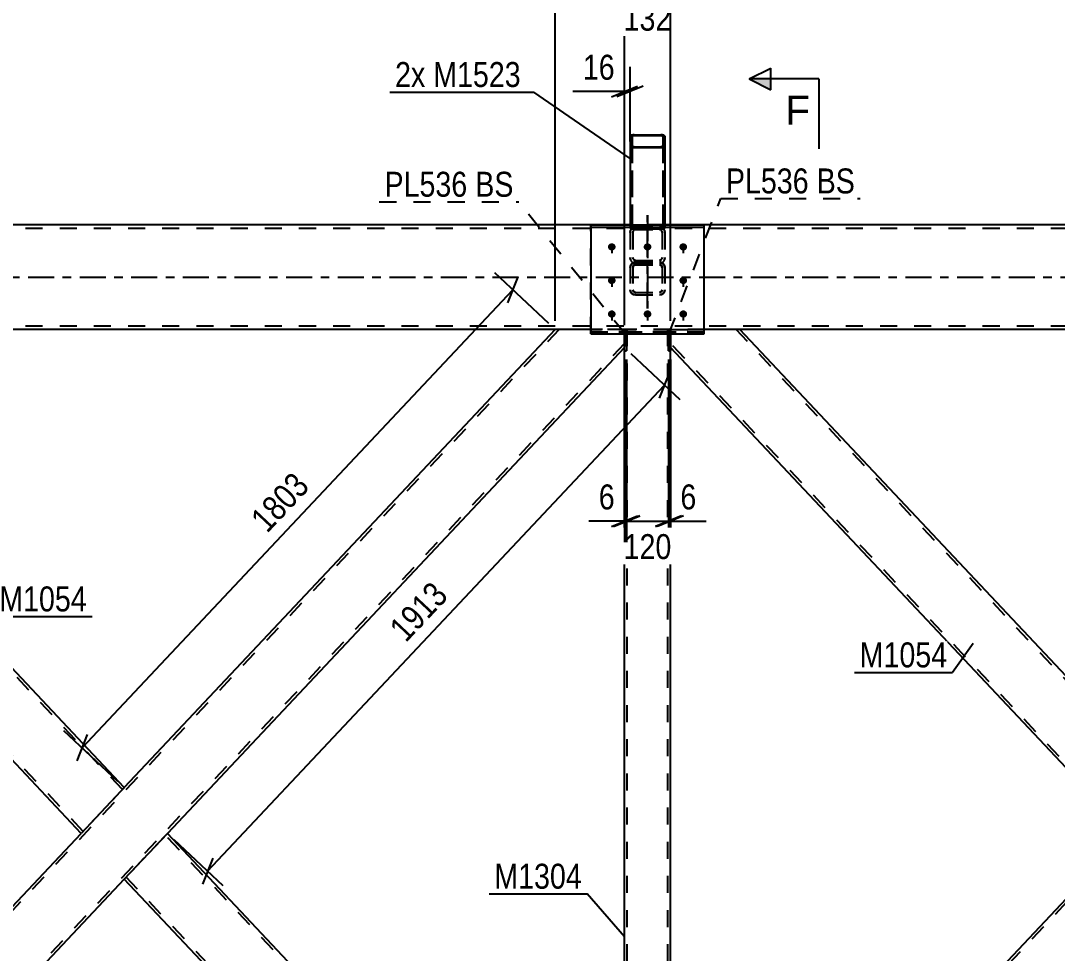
# Model space of a CAD drawing. Header units: millimetres. Extents: x -93 to 748, y -451 to 143.
# Drawn here: x 147.1 to 266, y -77.6 to 29.4 of the extents above; entities that cross this region are included whole.
import ezdxf

# ---------------------------------------------------------------- set-up
doc = ezdxf.new("R2010")
doc.units = ezdxf.units.MM
doc.linetypes.add('DXK_LINE_DOT2', pattern=[3.9198, 1.9599, -1.9599])
doc.linetypes.add('DXK_LINE_DOT3', pattern=[5.9187, 2.979, -0.9799, 0.9799, -0.9799])
doc.styles.add('Arial', font='ARIAL.TTF', dxfattribs={"height": 0.2})
doc.styles.add('Arial Narrow', font='ARIALN.TTF', dxfattribs={"height": 0.2})

# ---------------------------------------------------------------- blocks, each defined once
blk = doc.blocks.new('Part-761544515-5565 - 5128')
at = {"color": 2, "linetype": 'Continuous'}
for p, q in [((225.5, 5.95), (212.5, 5.95)), ((212.5, 5.95), (212.5, -6.49)), ((225.5, -6.49), (225.5, 5.95)), ((212.5, 5.73), (225.5, 5.73)), ((212.5, -6.49), (225.5, -6.49))]:
    blk.add_line(p, q, dxfattribs=at)
at = {"color": 7, "linetype": 'DXK_LINE_DOT2'}
blk.add_line((212.5, -6.27), (225.5, -6.27), dxfattribs=at)
blk = doc.blocks.new('Part-761544515-5174 - 5128')
at = {"color": 2, "linetype": 'Continuous'}
for p, q in [((217.04, 16.23), (217, 16.16)), ((217, 16.16), (217, 5.95)), ((217.14, 16.28), (217.04, 16.23)), ((217.3, 16.32), (217.14, 16.28)), ((217.24, 16.16), (217.26, 16.19)), ((217.24, 16.16), (217.24, 15.05)), ((217.26, 16.19), (217.31, 16.22)), ((217.48, 16.33), (217.3, 16.32)), ((217.31, 16.22), (217.39, 16.24)), ((217.39, 16.24), (217.48, 16.25)), ((217.48, 16.33), (220.52, 16.33)), ((217.48, 16.25), (220.52, 16.25)), ((220.7, 16.32), (220.52, 16.33)), ((220.52, 16.25), (220.61, 16.24)), ((220.61, 16.24), (220.69, 16.22)), ((220.69, 16.22), (220.74, 16.19)), ((220.86, 16.28), (220.7, 16.32)), ((220.74, 16.19), (220.76, 16.16)), ((220.76, 16.16), (220.76, 15.05)), ((220.96, 16.23), (220.86, 16.28)), ((221, 16.16), (220.96, 16.23)), ((221, 16.16), (221, 5.95)), ((217, 15.05), (217.04, 14.99)), ((217.04, 14.99), (217.14, 14.93)), ((217.14, 14.93), (217.3, 14.89)), ((217.26, 15.02), (217.24, 15.05)), ((217.31, 14.99), (217.26, 15.02)), ((217.3, 14.89), (217.48, 14.88)), ((217.39, 14.97), (217.31, 14.99)), ((217.48, 14.96), (217.39, 14.97)), ((217.48, 14.96), (220.52, 14.96)), ((217.48, 14.88), (220.52, 14.88)), ((220.61, 14.97), (220.52, 14.96)), ((220.52, 14.88), (220.7, 14.89)), ((220.69, 14.99), (220.61, 14.97)), ((220.74, 15.02), (220.69, 14.99)), ((220.7, 14.89), (220.86, 14.93)), ((220.76, 15.05), (220.74, 15.02)), ((220.86, 14.93), (220.96, 14.99)), ((220.96, 14.99), (221, 15.05))]:
    blk.add_line(p, q, dxfattribs=at)
at = {"color": 7, "linetype": 'DXK_LINE_DOT2'}
for p, q in [((217.24, 15.05), (217.24, 5.69)), ((220.76, 15.05), (220.76, 5.69)), ((221, 6), (217, 6)), ((217, 5.95), (217, 5.69)), ((221, 5.95), (221, 5.69)), ((217, 5.83), (217.24, 5.83)), ((217.04, 5.62), (217, 5.69)), ((217.14, 5.56), (217.04, 5.62)), ((217.3, 5.53), (217.14, 5.56)), ((217.24, 5.69), (217.26, 5.65)), ((217.26, 5.65), (217.31, 5.63)), ((217.48, 5.51), (217.3, 5.53)), ((217.31, 5.63), (217.39, 5.61)), ((217.39, 5.61), (217.48, 5.6)), ((217.48, 5.6), (220.52, 5.6)), ((220.52, 5.51), (217.48, 5.51)), ((220.52, 5.6), (220.61, 5.61)), ((220.7, 5.53), (220.52, 5.51)), ((220.61, 5.61), (220.69, 5.63)), ((220.69, 5.63), (220.74, 5.65)), ((220.86, 5.56), (220.7, 5.53)), ((220.74, 5.65), (220.76, 5.69)), ((220.76, 5.83), (221, 5.83)), ((220.96, 5.62), (220.86, 5.56)), ((221, 5.69), (220.96, 5.62))]:
    blk.add_line(p, q, dxfattribs=at)
blk = doc.blocks.new('Part-761544515-5179 - 5128')
at = {"color": 2, "linetype": 'Continuous'}
for p, q in [((217, 16.16), (217.04, 16.23)), ((217, 16.16), (217, 6)), ((217.04, 16.23), (217.14, 16.28)), ((217.14, 16.28), (217.29, 16.32))]:
    blk.add_line(p, q, dxfattribs=at)
at = {"color": 7, "linetype": 'DXK_LINE_DOT2'}
for p, q in [((217.26, 16.19), (217.24, 16.16)), ((217.24, 16.16), (217.24, 5.69)), ((217.31, 16.22), (217.26, 16.19)), ((217.29, 16.32), (217.48, 16.33)), ((217.39, 16.24), (217.31, 16.22)), ((217.48, 16.25), (217.39, 16.24)), ((217.48, 16.33), (220.52, 16.33)), ((217.48, 16.25), (220.52, 16.25)), ((220.52, 16.33), (220.7, 16.32)), ((220.61, 16.24), (220.52, 16.25)), ((220.69, 16.22), (220.61, 16.24)), ((220.74, 16.19), (220.69, 16.22)), ((220.7, 16.32), (220.86, 16.28)), ((220.76, 16.16), (220.74, 16.19)), ((220.76, 16.16), (220.76, 5.69)), ((220.86, 16.28), (220.96, 16.23)), ((220.96, 16.23), (221, 16.16)), ((221, 16.16), (221, 5.69)), ((217.04, 14.99), (217, 15.05)), ((217.14, 14.93), (217.04, 14.99)), ((217.29, 14.89), (217.14, 14.93)), ((217.24, 15.05), (217.26, 15.02)), ((217.26, 15.02), (217.31, 14.99)), ((217.48, 14.88), (217.29, 14.89)), ((217.31, 14.99), (217.39, 14.97)), ((217.39, 14.97), (217.48, 14.96)), ((217.48, 14.96), (220.52, 14.96)), ((217.48, 14.88), (220.52, 14.88)), ((220.52, 14.96), (220.61, 14.97)), ((220.7, 14.89), (220.52, 14.88)), ((220.61, 14.97), (220.69, 14.99)), ((220.69, 14.99), (220.74, 15.02)), ((220.86, 14.93), (220.7, 14.89)), ((220.74, 15.02), (220.76, 15.05)), ((220.96, 14.99), (220.86, 14.93)), ((221, 15.05), (220.96, 14.99)), ((221, 6), (217, 6)), ((217, 6), (217, 5.69)), ((217, 5.83), (217.24, 5.83)), ((217, 5.69), (217.04, 5.62)), ((217.04, 5.62), (217.14, 5.56)), ((217.14, 5.56), (217.29, 5.53)), ((217.26, 5.65), (217.24, 5.69)), ((217.31, 5.63), (217.26, 5.65)), ((217.29, 5.53), (217.48, 5.51)), ((217.39, 5.61), (217.31, 5.63)), ((217.48, 5.6), (217.39, 5.61)), ((220.52, 5.6), (217.48, 5.6)), ((220.52, 5.51), (217.48, 5.51)), ((220.61, 5.61), (220.52, 5.6)), ((220.52, 5.51), (220.7, 5.53)), ((220.69, 5.63), (220.61, 5.61)), ((220.74, 5.65), (220.69, 5.63)), ((220.7, 5.53), (220.86, 5.56)), ((220.76, 5.69), (220.74, 5.65)), ((220.76, 5.83), (221, 5.83)), ((220.86, 5.56), (220.96, 5.62)), ((220.96, 5.62), (221, 5.69))]:
    blk.add_line(p, q, dxfattribs=at)
blk = doc.blocks.new('Part-761544515-5502 - 5128')
at = {"color": 7, "linetype": 'DXK_LINE_DOT2'}
for p, q in [((328.86, -6), (221.64, -120)), ((328.48, -6), (328.42, -6)), ((336.36, -7.59), (229.15, -121.6)), ((279, -58.55), (274.06, -63.8)), ((283.94, -63.8), (279, -69.05)), ((221.64, -121.6), (221.64, -119.54)), ((228.71, -121.6), (229.33, -121.6)), ((229.59, -121.6), (229.52, -121.6))]:
    blk.add_line(p, q, dxfattribs=at)
at = {"color": 2, "linetype": 'Continuous'}
for p, q in [((328.42, -6), (279, -58.55)), ((336.36, -6), (328.48, -6)), ((336.36, -8.06), (336.36, -6)), ((336.36, -8.06), (283.94, -63.8)), ((274.06, -63.8), (221.64, -119.54)), ((229.59, -121.6), (279, -69.05)), ((228.71, -121.6), (221.64, -121.6)), ((229.52, -121.6), (228.71, -121.6)), ((229.52, -121.6), (229.52, -121.6))]:
    blk.add_line(p, q, dxfattribs=at)
blk = doc.blocks.new('Bolt-761544515-5224 - 5128')
at = {"color": 1, "linetype": 'DXK_LINE_DOT2'}
for p, q in [((214.9, 3.87), (214.9, 2.74)), ((219, 3.87), (219, 2.74)), ((223.1, 3.87), (223.1, 2.74)), ((214.9, 0.02), (214.9, -1.12)), ((223.1, 0.02), (223.1, -1.12)), ((214.9, -3.83), (214.9, -4.97)), ((219, -3.83), (219, -4.97)), ((223.1, -3.83), (223.1, -4.97))]:
    blk.add_line(p, q, dxfattribs=at)
blk = doc.blocks.new('Bolt-761544515-5225 - 5128')
at = {"linetype": 'Continuous'}
for points in [[(214.9, 3.89), (214.99, 3.88), (215.08, 3.85), (215.16, 3.81), (215.23, 3.75), (215.28, 3.68), (215.32, 3.6), (215.34, 3.52), (215.34, 3.43), (215.32, 3.35), (215.28, 3.27), (215.23, 3.2), (215.16, 3.14), (215.08, 3.1), (214.99, 3.07), (214.9, 3.06), (214.81, 3.07), (214.72, 3.1), (214.64, 3.14), (214.57, 3.2), (214.52, 3.27), (214.48, 3.35), (214.46, 3.43), (214.46, 3.52), (214.48, 3.6), (214.52, 3.68), (214.57, 3.75), (214.64, 3.81), (214.72, 3.85), (214.81, 3.88)], [(219, 3.89), (219.09, 3.88), (219.18, 3.85), (219.26, 3.81), (219.33, 3.75), (219.38, 3.68), (219.42, 3.6), (219.44, 3.52), (219.44, 3.43), (219.42, 3.35), (219.38, 3.27), (219.33, 3.2), (219.26, 3.14), (219.18, 3.1), (219.09, 3.07), (219, 3.06), (218.91, 3.07), (218.82, 3.1), (218.74, 3.14), (218.67, 3.2), (218.62, 3.27), (218.58, 3.35), (218.56, 3.43), (218.56, 3.52), (218.58, 3.6), (218.62, 3.68), (218.67, 3.75), (218.74, 3.81), (218.82, 3.85), (218.91, 3.88)], [(223.1, 3.89), (223.19, 3.88), (223.28, 3.85), (223.36, 3.81), (223.43, 3.75), (223.48, 3.68), (223.52, 3.6), (223.54, 3.52), (223.54, 3.43), (223.52, 3.35), (223.48, 3.27), (223.43, 3.2), (223.36, 3.14), (223.28, 3.1), (223.19, 3.07), (223.1, 3.06), (223.01, 3.07), (222.92, 3.1), (222.84, 3.14), (222.77, 3.2), (222.72, 3.27), (222.68, 3.35), (222.66, 3.43), (222.66, 3.52), (222.68, 3.6), (222.72, 3.68), (222.77, 3.75), (222.84, 3.81), (222.92, 3.85), (223.01, 3.88)], [(214.9, 0.04), (214.99, 0.03), (215.08, 0), (215.16, -0.04), (215.23, -0.1), (215.28, -0.17), (215.32, -0.25), (215.34, -0.33), (215.34, -0.42), (215.32, -0.5), (215.28, -0.58), (215.23, -0.65), (215.16, -0.71), (215.08, -0.75), (214.99, -0.78), (214.9, -0.79), (214.81, -0.78), (214.72, -0.75), (214.64, -0.71), (214.57, -0.65), (214.52, -0.58), (214.48, -0.5), (214.46, -0.42), (214.46, -0.33), (214.48, -0.25), (214.52, -0.17), (214.57, -0.1), (214.64, -0.04), (214.72, 0), (214.81, 0.03)], [(223.1, 0.04), (223.19, 0.03), (223.28, 0), (223.36, -0.04), (223.43, -0.1), (223.48, -0.17), (223.52, -0.25), (223.54, -0.33), (223.54, -0.42), (223.52, -0.5), (223.48, -0.58), (223.43, -0.65), (223.36, -0.71), (223.28, -0.75), (223.19, -0.78), (223.1, -0.79), (223.01, -0.78), (222.92, -0.75), (222.84, -0.71), (222.77, -0.65), (222.72, -0.58), (222.68, -0.5), (222.66, -0.42), (222.66, -0.33), (222.68, -0.25), (222.72, -0.17), (222.77, -0.1), (222.84, -0.04), (222.92, 0), (223.01, 0.03)], [(214.9, -3.82), (214.99, -3.83), (215.08, -3.85), (215.16, -3.9), (215.23, -3.95), (215.28, -4.02), (215.32, -4.1), (215.34, -4.19), (215.34, -4.27), (215.32, -4.36), (215.28, -4.44), (215.23, -4.51), (215.16, -4.56), (215.08, -4.61), (214.99, -4.63), (214.9, -4.64), (214.81, -4.63), (214.72, -4.61), (214.64, -4.56), (214.57, -4.51), (214.52, -4.44), (214.48, -4.36), (214.46, -4.27), (214.46, -4.19), (214.48, -4.1), (214.52, -4.02), (214.57, -3.95), (214.64, -3.9), (214.72, -3.85), (214.81, -3.83)], [(219, -3.82), (219.09, -3.83), (219.18, -3.85), (219.26, -3.9), (219.33, -3.95), (219.38, -4.02), (219.42, -4.1), (219.44, -4.19), (219.44, -4.27), (219.42, -4.36), (219.38, -4.44), (219.33, -4.51), (219.26, -4.56), (219.18, -4.61), (219.09, -4.63), (219, -4.64), (218.91, -4.63), (218.82, -4.61), (218.74, -4.56), (218.67, -4.51), (218.62, -4.44), (218.58, -4.36), (218.56, -4.27), (218.56, -4.19), (218.58, -4.1), (218.62, -4.02), (218.67, -3.95), (218.74, -3.9), (218.82, -3.85), (218.91, -3.83)], [(223.1, -3.82), (223.19, -3.83), (223.28, -3.85), (223.36, -3.9), (223.43, -3.95), (223.48, -4.02), (223.52, -4.1), (223.54, -4.19), (223.54, -4.27), (223.52, -4.36), (223.48, -4.44), (223.43, -4.51), (223.36, -4.56), (223.28, -4.61), (223.19, -4.63), (223.1, -4.64), (223.01, -4.63), (222.92, -4.61), (222.84, -4.56), (222.77, -4.51), (222.72, -4.44), (222.68, -4.36), (222.66, -4.27), (222.66, -4.19), (222.68, -4.1), (222.72, -4.02), (222.77, -3.95), (222.84, -3.9), (222.92, -3.85), (223.01, -3.83)]]:
    blk.add_hatch(color=1, dxfattribs=at).paths.add_polyline_path(points)
at = {"color": 1, "linetype": 'Continuous'}
for p, q in [((214.9, 3.87), (214.9, 2.74)), ((219, 3.87), (219, 2.74)), ((223.1, 3.87), (223.1, 2.74)), ((214.9, 0.02), (214.9, -1.12)), ((223.1, 0.02), (223.1, -1.12)), ((214.9, -3.83), (214.9, -4.97)), ((219, -3.83), (219, -4.97)), ((223.1, -3.83), (223.1, -4.97))]:
    blk.add_line(p, q, dxfattribs=at)
blk = doc.blocks.new('Part-761544515-5242 - 5128')
at = {"color": 7, "linetype": 'DXK_LINE_DOT2'}
for p, q in [((221.4, -6), (221.64, -6)), ((221.4, -6), (221.4, -8.46)), ((221.64, -6), (221.64, -8.46)), ((221.4, -8.46), (221.64, -8.46))]:
    blk.add_line(p, q, dxfattribs=at)
blk = doc.blocks.new('Part-761544515-5247 - 5128')
at = {"color": 7, "linetype": 'DXK_LINE_DOT2'}
for p, q in [((221.64, -6), (221.4, -6)), ((221.4, -6.49), (221.4, -6)), ((221.64, -6.49), (221.64, -6))]:
    blk.add_line(p, q, dxfattribs=at)
at = {"color": 2, "linetype": 'Continuous'}
for p, q in [((221.4, -8.46), (221.4, -6.49)), ((221.64, -6.49), (221.64, -8.46)), ((221.64, -8.46), (221.4, -8.46))]:
    blk.add_line(p, q, dxfattribs=at)
blk = doc.blocks.new('Part-761544515-5329 - 5128')
at = {"color": 2, "linetype": 'Continuous'}
for p, q in [((217, 6), (0, 6)), ((457, 6), (221, 6)), ((208.48, -6), (109.52, -6)), ((328.48, -6), (229.52, -6))]:
    blk.add_line(p, q, dxfattribs=at)
at = {"color": 7, "linetype": 'DXK_LINE_DOT2'}
for p, q in [((221, 6), (217, 6)), ((718, 5.6), (0, 5.6)), ((718, -5.6), (0, -5.6)), ((229.52, -6), (208.48, -6))]:
    blk.add_line(p, q, dxfattribs=at)
at = {"color": 7, "linetype": 'DXK_LINE_DOT3'}
blk.add_line((0, 0), (718, 0), dxfattribs=at)
blk = doc.blocks.new('Part-761544515-5397 - 5128')
at = {"color": 2, "linetype": 'Continuous'}
for p, q in [((159, -69.05), (163.94, -63.8)), ((216.36, -119.54), (163.94, -63.8)), ((208.42, -121.6), (159, -69.05)), ((216.36, -121.6), (216.36, -120.47)), ((208.48, -121.6), (216.36, -121.6))]:
    blk.add_line(p, q, dxfattribs=at)
at = {"color": 7, "linetype": 'DXK_LINE_DOT2'}
for p, q in [((216.36, -120), (163.72, -64.03)), ((159.22, -68.82), (159.24, -68.8)), ((208.86, -121.6), (159.22, -68.82)), ((216.36, -120.47), (216.36, -119.54)), ((208.48, -121.6), (208.42, -121.6))]:
    blk.add_line(p, q, dxfattribs=at)
blk = doc.blocks.new('Part-761544515-5407 - 5128')
at = {"color": 7, "linetype": 'DXK_LINE_DOT3'}
blk.add_line((219, 7.12), (219, -3.58), dxfattribs=at)
at = {"color": 7, "linetype": 'DXK_LINE_DOT2'}
for p, q in [((217, 5.14), (217.05, 5.41)), ((217, 5.14), (217, -1.44)), ((217.34, 5.27), (217.32, 5.14)), ((217.32, 5.14), (217.32, -1.44)), ((217.39, 5.77), (217.64, 5.83)), ((217.64, 5.48), (217.52, 5.46)), ((217.64, 5.83), (220.36, 5.83)), ((217.64, 5.48), (220.36, 5.48)), ((220.36, 5.83), (220.6, 5.77)), ((220.48, 5.46), (220.36, 5.48)), ((220.68, 5.14), (220.66, 5.27)), ((220.68, 5.14), (220.68, -1.44)), ((220.95, 5.41), (221, 5.14)), ((221, 5.14), (221, -1.44)), ((217.05, 1.99), (217, 2.25)), ((217.05, 1.35), (217, 1.12)), ((217.19, 1.55), (217.05, 1.35)), ((217.39, 1.68), (217.19, 1.55)), ((217.32, 2.25), (217.34, 2.12)), ((217.32, 1.12), (217.34, 1.23)), ((217.34, 1.23), (217.41, 1.33)), ((217.64, 1.72), (217.39, 1.68)), ((217.64, 1.57), (217.39, 1.62)), ((217.41, 1.33), (217.52, 1.4)), ((217.52, 1.94), (217.64, 1.91)), ((217.52, 1.4), (217.64, 1.42)), ((217.64, 1.91), (220.36, 1.91)), ((217.64, 1.72), (220.36, 1.72)), ((217.64, 1.57), (220.36, 1.57)), ((217.64, 1.42), (220.36, 1.42)), ((220.36, 1.91), (220.48, 1.94)), ((220.6, 1.68), (220.36, 1.72)), ((220.6, 1.62), (220.36, 1.57)), ((220.36, 1.42), (220.48, 1.4)), ((220.48, 1.4), (220.59, 1.33)), ((220.59, 1.33), (220.66, 1.23)), ((220.81, 1.55), (220.6, 1.68)), ((220.66, 2.12), (220.68, 2.25)), ((220.66, 1.23), (220.68, 1.12)), ((220.95, 1.35), (220.81, 1.55)), ((221, 2.25), (220.95, 1.99)), ((221, 1.12), (220.95, 1.35)), ((217, -1.44), (217.05, -1.67)), ((217.05, -1.67), (217.19, -1.86)), ((217.19, -1.86), (217.39, -1.99)), ((217.34, -1.55), (217.32, -1.44)), ((217.41, -1.65), (217.34, -1.55)), ((217.39, -1.99), (217.64, -2.04)), ((217.52, -1.71), (217.41, -1.65)), ((217.64, -1.74), (217.52, -1.71)), ((217.64, -1.74), (220.36, -1.74)), ((217.64, -2.04), (220.36, -2.04)), ((220.48, -1.71), (220.36, -1.74)), ((220.36, -2.04), (220.6, -1.99)), ((220.59, -1.65), (220.48, -1.71)), ((220.66, -1.55), (220.59, -1.65)), ((220.6, -1.99), (220.81, -1.86)), ((220.68, -1.44), (220.66, -1.55)), ((220.81, -1.86), (220.95, -1.67)), ((220.95, -1.67), (221, -1.44))]:
    blk.add_line(p, q, dxfattribs=at)
for centre, radius, start, end in [((217.67, 5.17), 0.662, 114.32, 159.2417), ((217.65, 5.16), 0.331, 114.32, 159.2417), ((220.35, 5.16), 0.331, 20.7583, 65.68), ((220.33, 5.17), 0.662, 20.7583, 65.68), ((217.67, 2.22), 0.662, 200.7583, 245.68), ((217.65, 2.24), 0.331, 200.7583, 245.68), ((220.35, 2.24), 0.331, 294.32, 339.2417), ((220.33, 2.22), 0.662, 294.32, 339.2417)]:
    blk.add_arc(centre, radius, start, end, dxfattribs=at)
blk = doc.blocks.new('Part-761544515-5437 - 5128')
at = {"color": 7, "linetype": 'DXK_LINE_DOT2'}
for p, q in [((221.64, -6), (216.36, -6)), ((216.36, -8.46), (216.36, -6)), ((216.68, -121.6), (216.68, -6)), ((221.32, -121.6), (221.32, -6)), ((221.64, -8.46), (221.64, -6)), ((216.36, -121.6), (216.36, -119.14)), ((221.64, -121.6), (221.64, -119.14)), ((221.64, -121.6), (216.36, -121.6))]:
    blk.add_line(p, q, dxfattribs=at)
at = {"color": 2, "linetype": 'Continuous'}
for p, q in [((216.36, -119.14), (216.36, -8.46)), ((221.64, -119.14), (221.64, -8.46))]:
    blk.add_line(p, q, dxfattribs=at)
blk = doc.blocks.new('Part-761544515-5497 - 5128')
at = {"color": 7, "linetype": 'DXK_LINE_DOT2'}
for p, q in [((221.64, -8.06), (221.64, -6)), ((221.64, -6), (225.5, -6)), ((229.59, -6), (229.15, -6)), ((278.78, -58.78), (229.15, -6)), ((274.28, -63.57), (221.64, -7.59)), ((278.97, -58.58), (278.56, -59.01)), ((274.28, -63.57), (274.3, -63.55))]:
    blk.add_line(p, q, dxfattribs=at)
at = {"color": 2, "linetype": 'Continuous'}
for p, q in [((229.52, -6), (225.5, -6)), ((279, -58.55), (229.59, -6)), ((274.06, -63.8), (221.64, -8.06)), ((278.56, -59.01), (274.06, -63.8)), ((278.56, -59.01), (279, -58.55))]:
    blk.add_line(p, q, dxfattribs=at)
blk = doc.blocks.new('Part-761544515-5507 - 5128')
at = {"color": 7, "linetype": 'DXK_LINE_DOT2'}
for p, q in [((208.86, -6), (101.64, -120)), ((208.48, -6), (208.42, -6)), ((216.36, -6), (212.5, -6)), ((216.36, -6.49), (216.36, -6)), ((216.36, -8.06), (216.36, -7.13)), ((216.36, -7.59), (109.15, -121.6)), ((159, -58.55), (154.06, -63.8)), ((163.94, -63.8), (159, -69.05)), ((101.64, -121.6), (101.64, -119.54)), ((108.71, -121.6), (109.33, -121.6)), ((109.59, -121.6), (109.52, -121.6))]:
    blk.add_line(p, q, dxfattribs=at)
at = {"color": 2, "linetype": 'Continuous'}
for p, q in [((208.42, -6), (159, -58.55)), ((212.5, -6), (208.48, -6)), ((216.36, -7.13), (216.36, -6.49)), ((216.36, -8.06), (163.94, -63.8)), ((101.64, -119.54), (154.06, -63.8)), ((159, -69.05), (109.59, -121.6)), ((108.71, -121.6), (101.64, -121.6)), ((109.52, -121.6), (108.71, -121.6)), ((109.52, -121.6), (109.52, -121.6))]:
    blk.add_line(p, q, dxfattribs=at)
blk = doc.blocks.new('Part-761544515-5512 - 5128')
at = {"color": 2, "linetype": 'Continuous'}
for p, q in [((101.64, -6), (109.52, -6)), ((159, -58.55), (109.59, -6)), ((154.06, -63.8), (101.64, -8.06)), ((158.56, -59.01), (154.06, -63.8)), ((158.56, -59.01), (159, -58.55))]:
    blk.add_line(p, q, dxfattribs=at)
at = {"color": 7, "linetype": 'DXK_LINE_DOT2'}
for p, q in [((101.64, -8.06), (101.64, -6)), ((109.59, -6), (108.71, -6)), ((158.78, -58.78), (109.15, -6)), ((154.28, -63.57), (101.64, -7.59)), ((158.97, -58.58), (158.56, -59.01)), ((154.28, -63.57), (154.3, -63.55))]:
    blk.add_line(p, q, dxfattribs=at)
blk = doc.blocks.new('Part-761544515-5524 - 5128')
at = {"color": 7, "linetype": 'DXK_LINE_DOT3'}
blk.add_line((219, -3.58), (219, 7.12), dxfattribs=at)
at = {"color": 7, "linetype": 'DXK_LINE_DOT2'}
for p, q in [((217.05, 5.41), (217, 5.14)), ((217, 5.14), (217, -1.44)), ((217.32, 5.14), (217.34, 5.27)), ((217.32, 5.14), (217.32, -1.44)), ((217.64, 5.83), (217.39, 5.77)), ((217.52, 5.46), (217.64, 5.49)), ((217.64, 5.83), (220.36, 5.83)), ((217.64, 5.49), (220.36, 5.49)), ((220.6, 5.77), (220.36, 5.83)), ((220.36, 5.49), (220.48, 5.46)), ((220.66, 5.27), (220.68, 5.14)), ((220.68, 5.14), (220.68, -1.44)), ((221, 5.14), (220.95, 5.41)), ((221, 5.14), (221, -1.44)), ((217, 2.25), (217.05, 1.99)), ((217, 1.12), (217.05, 1.35)), ((217.05, 1.35), (217.19, 1.55)), ((217.19, 1.55), (217.39, 1.68)), ((217.34, 2.12), (217.32, 2.25)), ((217.34, 1.23), (217.32, 1.12)), ((217.41, 1.33), (217.34, 1.23)), ((217.39, 1.68), (217.64, 1.72)), ((217.39, 1.62), (217.52, 1.59)), ((217.52, 1.4), (217.41, 1.33)), ((217.64, 1.91), (217.52, 1.94)), ((217.52, 1.59), (217.64, 1.57)), ((217.64, 1.42), (217.52, 1.4)), ((217.64, 1.91), (220.36, 1.91)), ((217.64, 1.72), (220.36, 1.72)), ((217.64, 1.57), (220.36, 1.57)), ((217.64, 1.42), (220.36, 1.42)), ((220.48, 1.94), (220.36, 1.91)), ((220.36, 1.72), (220.6, 1.68)), ((220.36, 1.57), (220.6, 1.62)), ((220.48, 1.4), (220.36, 1.42)), ((220.59, 1.33), (220.48, 1.4)), ((220.66, 1.23), (220.59, 1.33)), ((220.6, 1.68), (220.81, 1.55)), ((220.68, 2.25), (220.66, 2.12)), ((220.68, 1.12), (220.66, 1.23)), ((220.81, 1.55), (220.95, 1.35)), ((220.95, 1.99), (221, 2.25)), ((220.95, 1.35), (221, 1.12)), ((217.05, -1.67), (217, -1.44)), ((217.19, -1.86), (217.05, -1.67)), ((217.39, -1.99), (217.19, -1.86)), ((217.32, -1.44), (217.34, -1.55)), ((217.34, -1.55), (217.41, -1.65)), ((217.64, -2.04), (217.39, -1.99)), ((217.41, -1.65), (217.52, -1.71)), ((217.52, -1.71), (217.64, -1.74)), ((217.64, -1.74), (220.36, -1.74)), ((217.64, -2.04), (220.36, -2.04)), ((220.36, -1.74), (220.48, -1.71)), ((220.6, -1.99), (220.36, -2.04)), ((220.48, -1.71), (220.59, -1.65)), ((220.59, -1.65), (220.66, -1.55)), ((220.81, -1.86), (220.6, -1.99)), ((220.66, -1.55), (220.68, -1.44)), ((220.95, -1.67), (220.81, -1.86)), ((221, -1.44), (220.95, -1.67))]:
    blk.add_line(p, q, dxfattribs=at)
for centre, radius, start, end in [((217.67, 5.17), 0.662, 114.32, 159.2417), ((217.65, 5.16), 0.331, 114.32, 159.2417), ((220.35, 5.16), 0.331, 20.7583, 65.68), ((220.33, 5.17), 0.662, 20.7583, 65.68), ((217.67, 2.22), 0.662, 200.7583, 245.68), ((217.65, 2.24), 0.331, 200.7583, 245.68), ((220.35, 2.24), 0.331, 294.32, 339.2417), ((220.33, 2.22), 0.662, 294.32, 339.2417)]:
    blk.add_arc(centre, radius, start, end, dxfattribs=at)
blk = doc.blocks.new('Part-761544515-5663 - 5128')
at = {"color": 7, "linetype": 'DXK_LINE_DOT2'}
for p, q in [((216.36, -6), (216.6, -6)), ((216.36, -6), (216.36, -8.46)), ((216.6, -6), (216.6, -8.46)), ((216.36, -8.46), (216.6, -8.46))]:
    blk.add_line(p, q, dxfattribs=at)
blk = doc.blocks.new('Part-761544515-5568 - 5128')
at = {"color": 7, "linetype": 'DXK_LINE_DOT2'}
for p, q in [((212.5, -6.49), (212.5, 5.95)), ((225.5, 5.95), (212.5, 5.95)), ((225.5, -6.49), (225.5, 5.95)), ((212.5, 5.73), (225.5, 5.73)), ((225.5, -6.27), (212.5, -6.27)), ((225.5, -6.49), (212.5, -6.49))]:
    blk.add_line(p, q, dxfattribs=at)
blk = doc.blocks.new('Part-761544515-5658 - 5128')
at = {"color": 7, "linetype": 'DXK_LINE_DOT2'}
for p, q in [((216.6, -6), (216.36, -6)), ((216.36, -6.49), (216.36, -6)), ((216.6, -6.49), (216.6, -6))]:
    blk.add_line(p, q, dxfattribs=at)
at = {"color": 2, "linetype": 'Continuous'}
for p, q in [((216.36, -8.46), (216.36, -6.49)), ((216.6, -6.49), (216.6, -8.46)), ((216.6, -8.46), (216.36, -8.46))]:
    blk.add_line(p, q, dxfattribs=at)
blk = doc.blocks.new('StraightDimension-761544515-9649 - 5128')
at = {"color": 7, "linetype": 'Continuous'}
for p, q in [((216.36, -5), (216.36, 45.74)), ((208.42, -5), (208.42, 41.24)), ((206.92, 32.03), (209.92, 33.23)), ((208.42, 32.63), (216.36, 32.63)), ((217.86, 33.23), (214.86, 32.03))]:
    blk.add_line(p, q, dxfattribs=at)
at = {"color": 0}
blk.add_wipeout([(215.73, 33.38), (215.73, 37.58), (209.05, 37.58), (209.05, 33.38)], dxfattribs=at)
at = {"color": 3, "style": 'Arial Narrow'}
blk.add_text('199', height=2.863, dxfattribs=at).set_placement((209.65, 33.98))
at = {"color": 0, "linetype": 'Continuous'}
blk.add_wipeout([(215.76, 46.34), (211.56, 46.34), (211.56, 37.83), (215.76, 37.83)], dxfattribs=at)
at = {"color": 3, "linetype": 'Continuous', "style": 'Arial Narrow'}
blk.add_text('5409', height=2.863, rotation=90.0002, dxfattribs=at).set_placement((215.16, 38.43))
blk = doc.blocks.new('StraightDimension-761544515-9650 - 5128')
at = {"color": 7, "linetype": 'Continuous'}
for p, q in [((101.64, -5), (101.64, 41.24)), ((208.42, -5), (208.42, 41.24)), ((103.14, 33.23), (100.14, 32.03)), ((101.64, 32.63), (208.42, 32.63)), ((206.92, 32.03), (209.92, 33.23))]:
    blk.add_line(p, q, dxfattribs=at)
at = {"color": 0}
blk.add_wipeout([(159.28, 33.38), (159.28, 37.58), (150.77, 37.58), (150.77, 33.38)], dxfattribs=at)
at = {"color": 3, "style": 'Arial Narrow'}
blk.add_text('2669', height=2.863, dxfattribs=at).set_placement((151.37, 33.98))
at = {"color": 0, "linetype": 'Continuous'}
blk.add_wipeout([(207.82, 41.84), (203.62, 41.84), (203.62, 33.33), (207.82, 33.33)], dxfattribs=at)
at = {"color": 3, "linetype": 'Continuous', "style": 'Arial Narrow'}
blk.add_text('5210', height=2.863, rotation=90.0002, dxfattribs=at).set_placement((207.22, 33.93))
blk = doc.blocks.new('StraightDimension-761544515-9648 - 5128')
at = {"color": 7, "linetype": 'Continuous'}
for p, q in [((216.36, -5), (216.36, 45.74)), ((221.64, -5), (221.64, 41.24)), ((214.86, 32.03), (217.86, 33.23)), ((216.36, 32.63), (221.64, 32.63)), ((223.14, 33.23), (220.14, 32.03))]:
    blk.add_line(p, q, dxfattribs=at)
at = {"color": 0, "linetype": 'Continuous'}
blk.add_wipeout([(221.04, 41.84), (216.84, 41.84), (216.84, 33.33), (221.04, 33.33)], dxfattribs=at)
at = {"color": 0}
blk.add_wipeout([(222.34, 27.68), (222.34, 31.88), (215.66, 31.88), (215.66, 27.68)], dxfattribs=at)
at = {"color": 3, "linetype": 'Continuous', "style": 'Arial Narrow'}
blk.add_text('5541', height=2.863, rotation=90.0002, dxfattribs=at).set_placement((220.44, 33.93))
at = {"color": 3, "style": 'Arial Narrow'}
blk.add_text('132', height=2.863, dxfattribs=at).set_placement((216.26, 28.28))
blk = doc.blocks.new('StraightDimension-761544515-5684 - 5128')
at = {"color": 7, "linetype": 'Continuous'}
for p, q in [((207.69, -5.31), (201.49, 0.51)), ((202.98, -2.95), (204.16, 0.06)), ((154.15, -53.99), (203.57, -1.44)), ((158.27, -57.86), (152.08, -52.03)), ((154.74, -52.48), (153.56, -55.49))]:
    blk.add_line(p, q, dxfattribs=at)
at = {"color": 0}
blk.add_wipeout([(181.23, -24.1), (178.17, -21.22), (172.34, -27.42), (175.4, -30.3)], dxfattribs=at)
at = {"color": 3, "style": 'Arial Narrow'}
blk.add_text('1803', height=2.863, rotation=46.7591, dxfattribs=at).set_placement((175.37, -29.45))
blk = doc.blocks.new('StraightDimension-761544515-5705 - 5128')
at = {"color": 7, "linetype": 'Continuous'}
for p, q in [((217.09, -8.75), (222.71, -14.04)), ((220.37, -13.89), (221.55, -10.89)), ((168.55, -68.13), (220.96, -12.39)), ((164.67, -64.49), (170.29, -69.77)), ((169.14, -66.63), (167.96, -69.63))]:
    blk.add_line(p, q, dxfattribs=at)
at = {"color": 0}
blk.add_wipeout([(197.12, -36.65), (194.06, -33.77), (188.23, -39.97), (191.29, -42.85)], dxfattribs=at)
at = {"color": 3, "style": 'Arial Narrow'}
blk.add_text('1913', height=2.863, rotation=46.7591, dxfattribs=at).set_placement((191.27, -42))
blk = doc.blocks.new('StraightDimension-761544515-11383 - 5128')
at = {"color": 7, "linetype": 'Continuous'}
for p, q in [((221.4, -9.46), (221.4, -30.39)), ((221.64, -9.46), (221.64, -30.39)), ((219.9, -28.59), (222.9, -27.39)), ((223.14, -27.39), (220.14, -28.59)), ((221.4, -27.99), (221.64, -27.99)), ((221.64, -27.99), (225.72, -27.99)), ((221.64, -27.99), (225.72, -27.99))]:
    blk.add_line(p, q, dxfattribs=at)
at = {"color": 0}
blk.add_wipeout([(225.19, -27.24), (225.19, -23.04), (222.17, -23.04), (222.17, -27.24)], dxfattribs=at)
at = {"color": 3, "style": 'Arial Narrow'}
blk.add_text('6', height=2.86, dxfattribs=at).set_placement((222.77, -26.64))
blk = doc.blocks.new('StraightDimension-761544515-9647 - 5128')
at = {"color": 7, "linetype": 'Continuous'}
for p, q in [((221.64, -5), (221.64, 41.24)), ((328.42, -5), (328.42, 41.24)), ((223.14, 33.23), (220.14, 32.03)), ((221.64, 32.63), (328.42, 32.63)), ((326.92, 32.03), (329.92, 33.23))]:
    blk.add_line(p, q, dxfattribs=at)
at = {"color": 0}
blk.add_wipeout([(279.28, 33.38), (279.28, 37.58), (270.77, 37.58), (270.77, 33.38)], dxfattribs=at)
at = {"color": 3, "style": 'Arial Narrow'}
blk.add_text('2669', height=2.863, dxfattribs=at).set_placement((271.37, 33.98))
at = {"color": 0, "linetype": 'Continuous'}
blk.add_wipeout([(327.82, 41.84), (323.62, 41.84), (323.62, 33.33), (327.82, 33.33)], dxfattribs=at)
at = {"color": 3, "linetype": 'Continuous', "style": 'Arial Narrow'}
blk.add_text('8210', height=2.863, rotation=90.0002, dxfattribs=at).set_placement((327.22, 33.93))
blk = doc.blocks.new('StraightDimension-761544515-11359 - 5128')
at = {"color": 7, "linetype": 'Continuous'}
for p, q in [((216.36, -5.49), (216.36, 24.15)), ((217, 15.55), (217, 24.15)), ((214.86, 20.7), (217.86, 21.9)), ((218.5, 21.9), (215.5, 20.7)), ((216.36, 21.3), (210.45, 21.3)), ((216.36, 21.3), (210.45, 21.3)), ((216.36, 21.3), (217, 21.3))]:
    blk.add_line(p, q, dxfattribs=at)
at = {"color": 0}
blk.add_wipeout([(215.84, 22.05), (215.84, 26.25), (210.98, 26.25), (210.98, 22.05)], dxfattribs=at)
at = {"color": 3, "style": 'Arial Narrow'}
blk.add_text('16', height=2.863, dxfattribs=at).set_placement((211.58, 22.65))
blk = doc.blocks.new('StraightDimension-761544515-11384 - 5128')
at = {"color": 7, "linetype": 'Continuous'}
for p, q in [((216.6, -9.46), (216.6, -30.84)), ((221.4, -9.46), (221.4, -30.84)), ((215.1, -28.59), (218.1, -27.39)), ((216.6, -27.99), (221.4, -27.99)), ((222.9, -27.39), (219.9, -28.59))]:
    blk.add_line(p, q, dxfattribs=at)
at = {"color": 0}
blk.add_wipeout([(222.34, -32.94), (222.34, -28.74), (215.66, -28.74), (215.66, -32.94)], dxfattribs=at)
at = {"color": 3, "style": 'Arial Narrow'}
blk.add_text('120', height=2.863, dxfattribs=at).set_placement((216.26, -32.34))
blk = doc.blocks.new('StraightDimension-761544515-11385 - 5128')
at = {"color": 7, "linetype": 'Continuous'}
for p, q in [((216.36, -9.46), (216.36, -30.39)), ((216.6, -9.46), (216.6, -30.39)), ((216.36, -27.99), (212.28, -27.99)), ((216.36, -27.99), (212.28, -27.99)), ((214.86, -28.59), (217.86, -27.39)), ((218.1, -27.39), (215.1, -28.59)), ((216.36, -27.99), (216.6, -27.99))]:
    blk.add_line(p, q, dxfattribs=at)
at = {"color": 0}
blk.add_wipeout([(215.84, -27.24), (215.84, -23.04), (212.81, -23.04), (212.81, -27.24)], dxfattribs=at)
at = {"color": 3, "style": 'Arial Narrow'}
blk.add_text('6', height=2.86, dxfattribs=at).set_placement((213.41, -26.64))
blk = doc.blocks.new('Mark-761544515-5433 - 5128')
at = {"color": 30, "linetype": 'Continuous'}
for p in [(200.83, -70.75), (216.36, -75.66)]:
    blk.add_line(p, (212.08, -70.75), dxfattribs=at)
at = {"color": 0}
blk.add_wipeout([(211.48, -70.15), (211.48, -67.15), (201.43, -67.15), (201.43, -70.15)], dxfattribs=at)
blk.add_wipeout([(211.48, -70.15), (211.48, -67.15), (201.43, -67.15), (201.43, -70.15)], dxfattribs=at)
at = {"color": 3, "style": 'Arial Narrow'}
blk.add_text('M1304', height=2.863, dxfattribs=at).set_placement((201.43, -70.15))
blk = doc.blocks.new('SectionMark-761544515-15077 - 5128')
at = {"linetype": 'Continuous'}
for points in [[(233.14, 22.74), (233.14, 21.49), (230.64, 22.74)], [(233.14, -150.54), (233.14, -151.79), (230.64, -151.79)]]:
    blk.add_hatch(color=6, dxfattribs=at).paths.add_polyline_path(points)
at = {"color": 6, "linetype": 'Continuous'}
for p, q in [((230.64, 22.74), (233.14, 23.99)), ((233.14, 21.49), (233.14, 23.99)), ((238.64, 22.74), (230.64, 22.74)), ((230.64, 22.74), (233.14, 21.49)), ((238.64, 22.74), (238.64, 14.74)), ((238.64, -151.79), (238.64, -143.79)), ((230.64, -151.79), (233.14, -150.54)), ((233.14, -150.54), (233.14, -153.04)), ((238.64, -151.79), (230.64, -151.79)), ((233.14, -153.04), (230.64, -151.79))]:
    blk.add_line(p, q, dxfattribs=at)
at = {"color": 0, "linetype": 'Continuous'}
for points in [[(237.64, 17.49), (237.64, 20.99), (234.79, 20.99), (234.79, 17.49)], [(237.64, -150.04), (237.64, -146.54), (234.79, -146.54), (234.79, -150.04)]]:
    blk.add_wipeout(points, dxfattribs=at)
at = {"color": 3, "linetype": 'Continuous', "style": 'Arial'}
for p in [(234.79, 17.49), (234.79, -150.04)]:
    blk.add_text('F', height=3.34, dxfattribs=at).set_placement(p)
blk = doc.blocks.new('Mark-761544515-5493 - 5128')
at = {"color": 30, "linetype": 'Continuous'}
for p in [(256.36, -42.03), (242.73, -45.36)]:
    blk.add_line(p, (253.98, -45.36), dxfattribs=at)
at = {"color": 0}
blk.add_wipeout([(253.38, -44.76), (253.38, -41.76), (243.33, -41.76), (243.33, -44.76)], dxfattribs=at)
blk.add_wipeout([(253.38, -44.76), (253.38, -41.76), (243.33, -41.76), (243.33, -44.76)], dxfattribs=at)
at = {"color": 3, "style": 'Arial Narrow'}
blk.add_text('M1054', height=2.863, dxfattribs=at).set_placement((243.33, -44.76))
blk = doc.blocks.new('Mark-761544515-5508 - 5128')
at = {"color": 30, "linetype": 'Continuous'}
for p, q in [((141.06, -41.82), (144.06, -38.94)), ((144.06, -38.94), (155.32, -38.94))]:
    blk.add_line(p, q, dxfattribs=at)
at = {"color": 0}
blk.add_wipeout([(154.72, -38.34), (154.72, -35.34), (144.66, -35.34), (144.66, -38.34)], dxfattribs=at)
blk.add_wipeout([(154.72, -38.34), (154.72, -35.34), (144.66, -35.34), (144.66, -38.34)], dxfattribs=at)
at = {"color": 3, "style": 'Arial Narrow'}
blk.add_text('M1054', height=2.863, dxfattribs=at).set_placement((144.66, -38.34))
blk = doc.blocks.new('MarkSet-761544515-7176 - 5128')
at = {"color": 30, "linetype": 'DXK_LINE_DOT2'}
for p, q in [((221.46, -6.5), (227.39, 9.01)), ((227.39, 9.01), (243.38, 9.01))]:
    blk.add_line(p, q, dxfattribs=at)
at = {"color": 0}
for points in [[(237.5, 9.61), (237.5, 12.61), (227.99, 12.61), (227.99, 9.61)], [(242.78, 9.61), (242.78, 12.61), (238.4, 12.61), (238.4, 9.61)]]:
    blk.add_wipeout(points, dxfattribs=at)
for points in [[(237.5, 9.61), (237.5, 12.61), (227.99, 12.61), (227.99, 9.61)], [(242.78, 9.61), (242.78, 12.61), (238.4, 12.61), (238.4, 9.61)]]:
    blk.add_wipeout(points, dxfattribs=at)
at = {"color": 3, "style": 'Arial Narrow'}
for s, p in [('PL536', (227.99, 9.61)), ('BS', (238.4, 9.61))]:
    blk.add_text(s, height=2.863, dxfattribs=at).set_placement(p)
blk = doc.blocks.new('MarkSet-761544515-7182 - 5128')
at = {"color": 30, "linetype": 'DXK_LINE_DOT2'}
for p in [(188.24, 8.63), (216.42, -6.5)]:
    blk.add_line(p, (204.23, 8.63), dxfattribs=at)
at = {"color": 0}
for points in [[(198.35, 9.23), (198.35, 12.23), (188.84, 12.23), (188.84, 9.23)], [(203.63, 9.23), (203.63, 12.23), (199.25, 12.23), (199.25, 9.23)]]:
    blk.add_wipeout(points, dxfattribs=at)
for points in [[(198.35, 9.23), (198.35, 12.23), (188.84, 12.23), (188.84, 9.23)], [(203.63, 9.23), (203.63, 12.23), (199.25, 12.23), (199.25, 9.23)]]:
    blk.add_wipeout(points, dxfattribs=at)
at = {"color": 3, "style": 'Arial Narrow'}
for s, p in [('PL536', (188.84, 9.23)), ('BS', (199.25, 9.23))]:
    blk.add_text(s, height=2.863, dxfattribs=at).set_placement(p)
blk = doc.blocks.new('MarkSet-761544515-11703 - 5128')
at = {"color": 30, "linetype": 'Continuous'}
for p in [(189.45, 21.22), (217, 13.63)]:
    blk.add_line(p, (205.97, 21.22), dxfattribs=at)
at = {"color": 0}
for points in [[(193.52, 21.82), (193.52, 24.82), (190.05, 24.82), (190.05, 21.82)], [(204.47, 21.82), (204.47, 24.82), (194.42, 24.82), (194.42, 21.82)]]:
    blk.add_wipeout(points, dxfattribs=at)
for points in [[(193.52, 21.82), (193.52, 24.82), (190.05, 24.82), (190.05, 21.82)], [(204.47, 21.82), (204.47, 24.82), (194.42, 24.82), (194.42, 21.82)]]:
    blk.add_wipeout(points, dxfattribs=at)
at = {"color": 3, "style": 'Arial Narrow'}
for s, p in [('2x', (190.05, 21.82)), ('M1523', (194.42, 21.82))]:
    blk.add_text(s, height=2.863, dxfattribs=at).set_placement(p)

msp = doc.modelspace()

# ---------------------------------------------------------------- block references
for name in ['Part-761544515-5174 - 5128', 'Part-761544515-5179 - 5128', 'Part-761544515-5329 - 5128', 'Part-761544515-5565 - 5128', 'Part-761544515-5568 - 5128', 'Part-761544515-5407 - 5128', 'Part-761544515-5524 - 5128', 'Bolt-761544515-5225 - 5128', 'Bolt-761544515-5224 - 5128', 'Part-761544515-5507 - 5128', 'Part-761544515-5512 - 5128', 'Part-761544515-5437 - 5128', 'Part-761544515-5663 - 5128', 'Part-761544515-5658 - 5128', 'Part-761544515-5242 - 5128', 'Part-761544515-5247 - 5128', 'Part-761544515-5502 - 5128', 'Part-761544515-5497 - 5128', 'Part-761544515-5397 - 5128']:
    msp.add_blockref(name, (0, 0))

# ---------------------------------------------------------------- next in the draw order: block references
for name in ['StraightDimension-761544515-9649 - 5128', 'Mark-761544515-5493 - 5128']:
    msp.add_blockref(name, (0, 0))

# ---------------------------------------------------------------- next in the draw order: block references
for name in ['StraightDimension-761544515-9648 - 5128', 'StraightDimension-761544515-9650 - 5128']:
    msp.add_blockref(name, (0, 0))

# ---------------------------------------------------------------- next in the draw order: block references
for name in ['StraightDimension-761544515-9647 - 5128', 'StraightDimension-761544515-11359 - 5128', 'StraightDimension-761544515-5684 - 5128']:
    msp.add_blockref(name, (0, 0))

# ---------------------------------------------------------------- next in the draw order: block references
for name in ['MarkSet-761544515-11703 - 5128', 'SectionMark-761544515-15077 - 5128', 'MarkSet-761544515-7182 - 5128', 'StraightDimension-761544515-5705 - 5128', 'Mark-761544515-5508 - 5128']:
    msp.add_blockref(name, (0, 0))

# ---------------------------------------------------------------- next in the draw order: block references
for name in ['MarkSet-761544515-7176 - 5128', 'StraightDimension-761544515-11383 - 5128', 'Mark-761544515-5433 - 5128']:
    msp.add_blockref(name, (0, 0))

# ---------------------------------------------------------------- next in the draw order: block references
msp.add_blockref('StraightDimension-761544515-11384 - 5128', (0, 0))

# ---------------------------------------------------------------- next in the draw order: block references
msp.add_blockref('StraightDimension-761544515-11385 - 5128', (0, 0))

doc.saveas('drawing.dxf')
